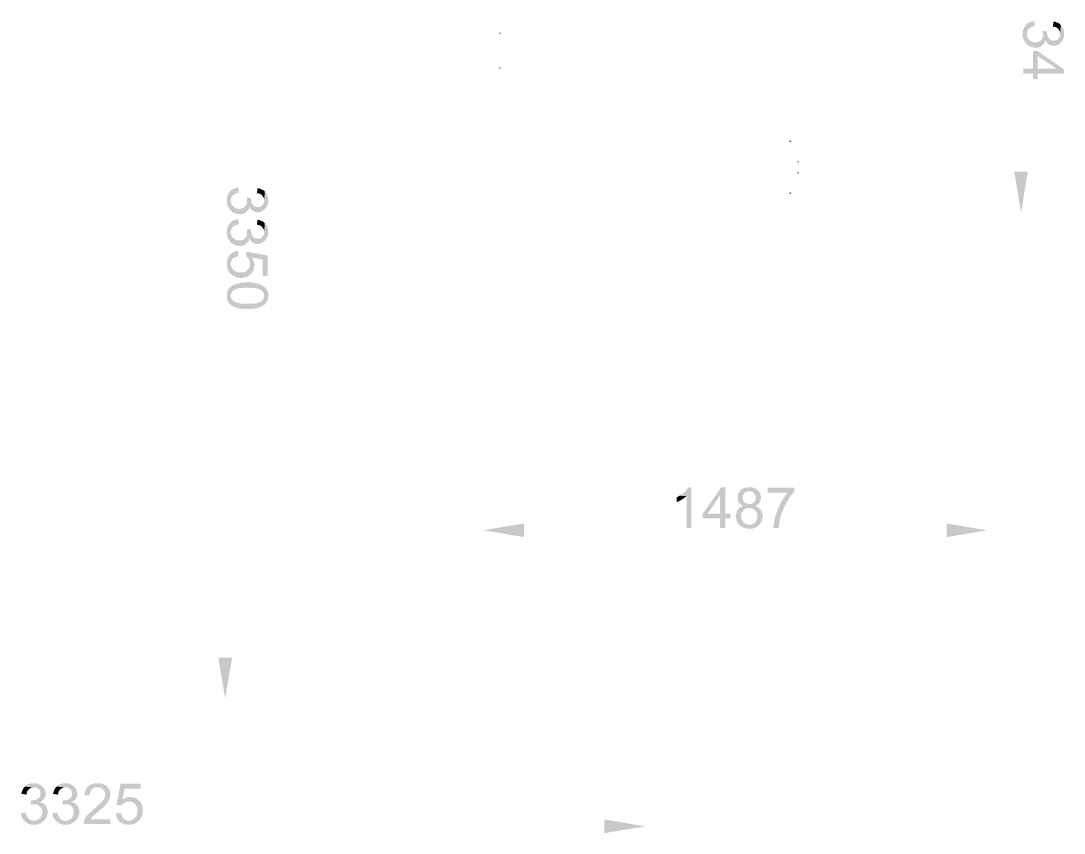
# Model space of a CAD drawing. Header units: feet. Extents: x -99009 to 3252343, y -11094690 to 9035152.
# Drawn here: x 1664763 to 1667843, y -1997611 to -1995215 of the extents above; entities that cross this region are included whole.
import ezdxf

# ---------------------------------------------------------------- set-up
doc = ezdxf.new("R2010")
doc.units = ezdxf.units.FT
doc.layers.add('H', color=7, linetype='Continuous', lineweight=0)

msp = doc.modelspace()

# ---------------------------------------------------------------- hatches: boundary and pattern name
at = {"layer": 'H', "linetype": 'Continuous'}
for points in [[(1667733.08249, -1995253.7215), (1667732.02922, -1995224.98526), (1667734.47359, -1995222.52101), (1667737.27567, -1995220.7722), (1667740.43547, -1995219.02338), (1667742.89971, -1995218.30795), (1667746.39735, -1995216.55914), (1667749.89498, -1995215.86359), (1667753.05478, -1995215.86359), (1667754.80359, -1995214.81032), (1667756.57228, -1995229.874), (1667752.35922, -1995230.92726), (1667748.84172, -1995231.64269), (1667745.70179, -1995233.3915), (1667742.89971, -1995235.14032), (1667740.43547, -1995236.88914), (1667736.22241, -1995241.1022), (1667734.47359, -1995244.26199), (1667733.77804, -1995246.70636), (1667733.08249, -1995250.22387), (1667733.08249, -1995253.7215)], [(1667831.23486, -1995252.66824), (1667831.23486, -1995249.17061), (1667830.51943, -1995246.01081), (1667828.77062, -1995243.54657), (1667827.0218, -1995240.74449), (1667825.61082, -1995238.30012), (1667823.862, -1995236.5513), (1667821.41763, -1995235.14032), (1667818.61555, -1995233.3915), (1667815.45576, -1995232.69595), (1667811.2427, -1995231.64269), (1667809.49388, -1995231.64269), (1667811.93825, -1995216.55914), (1667816.15131, -1995217.25469), (1667818.61555, -1995218.30795), (1667822.11319, -1995220.07665), (1667825.61082, -1995220.7722), (1667828.07506, -1995222.52101), (1667830.51943, -1995223.93199), (1667832.98367, -1995226.73407), (1667831.23486, -1995252.66824)], [(1666173.89264, -1995252.66824), (1666179.15897, -1995247.75963), (1666179.15897, -1995252.66824), (1666173.89264, -1995252.66824)], [(1667754.80359, -1995294.02379), (1667748.14616, -1995292.27498), (1667745.70179, -1995291.57942), (1667742.18429, -1995290.52616), (1667737.27567, -1995287.36636), (1667734.47359, -1995284.922), (1667732.02922, -1995283.17318), (1667732.02922, -1995282.11991), (1667729.56498, -1995279.65567), (1667727.81616, -1995277.2113), (1667726.06735, -1995274.74706), (1667724.65637, -1995272.30269), (1667723.6031, -1995268.78518), (1667721.85429, -1995266.34081), (1667721.15873, -1995262.84318), (1667721.15873, -1995256.16587), (1667720.46318, -1995253.7215), (1667721.15873, -1995249.50845), (1667721.15873, -1995246.01081), (1667721.85429, -1995243.54657), (1667723.6031, -1995236.88914), (1667725.37179, -1995234.08706), (1667727.12061, -1995231.64269), (1667728.86943, -1995229.17844), (1667730.28041, -1995227.42963), (1667732.02922, -1995224.98526), (1667733.08249, -1995253.7215), (1667733.08249, -1995256.8813), (1667733.77804, -1995260.37893), (1667734.47359, -1995262.84318), (1667736.22241, -1995266.34081), (1667737.9911, -1995268.78518), (1667740.43547, -1995271.24942), (1667742.18429, -1995272.99824), (1667745.70179, -1995274.74706), (1667748.14616, -1995276.15804), (1667751.30596, -1995277.2113), (1667754.80359, -1995277.90685), (1667761.46102, -1995277.90685), (1667764.97853, -1995277.2113), (1667767.4229, -1995276.15804), (1667770.94041, -1995274.74706), (1667773.38478, -1995272.99824), (1667775.13359, -1995271.24942), (1667778.29339, -1995266.34081), (1667780.04221, -1995263.53873), (1667780.75763, -1995260.37893), (1667780.75763, -1995254.41706), (1667782.50645, -1995283.17318), (1667780.04221, -1995285.61755), (1667777.59784, -1995288.08179), (1667775.13359, -1995289.83061), (1667772.33151, -1995291.57942), (1667769.19159, -1995292.27498), (1667766.72735, -1995293.32824), (1667763.22971, -1995294.02379), (1667754.80359, -1995294.02379)], [(1667782.50645, -1995283.17318), (1667780.75763, -1995254.41706), (1667780.75763, -1995248.45518), (1667780.04221, -1995245.31526), (1667780.04221, -1995244.26199), (1667792.66151, -1995246.01081), (1667792.66151, -1995248.45518), (1667790.9127, -1995277.2113), (1667789.16388, -1995274.74706), (1667787.7529, -1995271.24942), (1667786.69964, -1995274.74706), (1667786.00408, -1995277.90685), (1667782.50645, -1995283.17318)], [(1667808.79833, -1995288.08179), (1667805.28082, -1995287.36636), (1667802.83645, -1995286.3131), (1667799.31894, -1995284.922), (1667797.57012, -1995283.86873), (1667795.12576, -1995282.11991), (1667793.37694, -1995279.65567), (1667790.9127, -1995277.2113), (1667792.66151, -1995248.45518), (1667792.66151, -1995251.97269), (1667793.37694, -1995255.11261), (1667794.4302, -1995257.93456), (1667795.12576, -1995261.07449), (1667796.87457, -1995263.53873), (1667797.57012, -1995265.28755), (1667799.31894, -1995267.73192), (1667801.78318, -1995269.50061), (1667804.58527, -1995271.24942), (1667807.04951, -1995272.30269), (1667810.18943, -1995272.99824), (1667812.99151, -1995272.99824), (1667816.15131, -1995272.30269), (1667818.61555, -1995272.30269), (1667822.11319, -1995270.55387), (1667824.55756, -1995268.78518), (1667826.32625, -1995267.03636), (1667829.82388, -1995262.12775), (1667830.51943, -1995258.63012), (1667831.23486, -1995256.16587), (1667831.23486, -1995252.66824), (1667832.98367, -1995226.73407), (1667835.42804, -1995229.17844), (1667837.17686, -1995231.64269), (1667838.94555, -1995234.08706), (1667840.69437, -1995236.88914), (1667841.38992, -1995240.04893), (1667842.44319, -1995243.54657), (1667843.13874, -1995246.01081), (1667843.13874, -1995259.68338), (1667842.44319, -1995262.84318), (1667841.38992, -1995266.34081), (1667839.6411, -1995268.78518), (1667838.94555, -1995271.24942), (1667837.17686, -1995273.69379), (1667835.42804, -1995276.15804), (1667830.51943, -1995281.40449), (1667828.07506, -1995283.17318), (1667828.07506, -1995283.86873), (1667824.55756, -1995285.61755), (1667821.41763, -1995286.3131), (1667818.61555, -1995287.36636), (1667815.45576, -1995288.08179), (1667808.79833, -1995288.08179)], [(1667751.30596, -1995386.572), (1667751.30596, -1995370.45506), (1667722.90755, -1995370.45506), (1667722.90755, -1995355.37151), (1667751.30596, -1995355.37151), (1667751.30596, -1995303.84102), (1667764.97853, -1995303.84102), (1667843.13874, -1995358.5313), (1667843.13874, -1995370.45506), (1667819.66882, -1995355.37151), (1667764.97853, -1995318.20914), (1667764.97853, -1995386.572), (1667751.30596, -1995386.572)], [(1666179.15897, -1995357.83575), (1666173.89264, -1995352.92714), (1666179.15897, -1995352.92714), (1666179.15897, -1995357.83575)], [(1667764.97853, -1995370.45506), (1667764.97853, -1995355.37151), (1667819.66882, -1995355.37151), (1667843.13874, -1995370.45506), (1667764.97853, -1995370.45506)], [(1667033.05875, -1995571.64854), (1667033.05875, -1995566.40209), (1667037.96736, -1995571.64854), (1667033.05875, -1995571.64854)], [(1667056.54855, -1995632.3007), (1667056.54855, -1995627.03438), (1667060.74173, -1995632.3007), (1667056.54855, -1995632.3007)], [(1667056.54855, -1995666.66099), (1667056.54855, -1995661.75237), (1667060.74173, -1995661.75237), (1667056.54855, -1995666.66099)], [(1667716.25012, -1995780.23475), (1667695.92012, -1995659.98368), (1667735.52686, -1995659.98368), (1667716.25012, -1995780.23475)], [(1665383.08939, -1995744.8212), (1665382.37396, -1995716.42279), (1665384.83821, -1995713.62071), (1665387.28257, -1995712.2296), (1665390.80008, -1995710.46091), (1665393.24445, -1995709.76536), (1665396.76196, -1995708.01654), (1665399.90188, -1995706.96328), (1665403.41939, -1995706.96328), (1665405.16821, -1995706.26772), (1665406.91702, -1995721.3314), (1665402.70396, -1995722.02695), (1665399.20633, -1995723.08022), (1665395.70869, -1995724.84891), (1665393.24445, -1995726.24001), (1665390.80008, -1995727.98883), (1665389.03139, -1995729.75752), (1665386.58702, -1995732.20189), (1665384.83821, -1995735.69952), (1665384.14265, -1995738.16377), (1665383.08939, -1995741.6614), (1665383.08939, -1995744.8212)], [(1665481.5796, -1995744.12564), (1665481.5796, -1995740.60814), (1665480.88405, -1995737.46821), (1665479.13523, -1995734.64626), (1665477.36654, -1995732.20189), (1665475.61772, -1995729.75752), (1665474.22662, -1995727.98883), (1665471.42453, -1995726.24001), (1665468.96029, -1995724.49119), (1665465.8005, -1995723.79564), (1665461.60731, -1995723.08022), (1665459.85849, -1995723.08022), (1665462.30286, -1995708.01654), (1665466.51592, -1995708.71209), (1665468.96029, -1995709.40765), (1665472.4778, -1995711.17634), (1665475.61772, -1995712.2296), (1665478.4198, -1995713.62071), (1665480.88405, -1995715.36952), (1665483.32841, -1995717.83376), (1665481.5796, -1995744.12564)], [(1665405.16821, -1995785.12348), (1665401.6507, -1995784.42793), (1665398.51078, -1995783.73238), (1665395.70869, -1995782.67911), (1665392.5489, -1995781.98356), (1665390.08466, -1995780.23475), (1665387.28257, -1995778.46606), (1665384.83821, -1995776.02169), (1665382.37396, -1995774.27287), (1665382.37396, -1995773.55744), (1665379.92959, -1995770.75536), (1665378.18078, -1995768.31099), (1665376.41209, -1995765.84675), (1665374.66327, -1995763.40238), (1665373.96772, -1995759.88487), (1665372.2189, -1995757.4405), (1665371.52335, -1995754.28071), (1665371.52335, -1995747.26556), (1665370.47008, -1995744.8212), (1665371.52335, -1995740.60814), (1665371.52335, -1995737.1105), (1665372.2189, -1995734.64626), (1665373.96772, -1995727.98883), (1665378.87633, -1995720.27813), (1665380.62515, -1995718.88703), (1665382.37396, -1995716.08495), (1665383.08939, -1995744.8212), (1665383.08939, -1995747.98099), (1665384.14265, -1995751.47862), (1665384.83821, -1995754.28071), (1665386.58702, -1995757.4405), (1665388.33584, -1995759.88487), (1665390.80008, -1995762.34911), (1665392.5489, -1995764.09793), (1665395.70869, -1995765.84675), (1665398.51078, -1995767.61544), (1665401.6507, -1995768.31099), (1665405.16821, -1995769.36426), (1665411.82564, -1995769.36426), (1665415.32327, -1995768.31099), (1665417.78751, -1995767.61544), (1665420.94731, -1995765.84675), (1665423.74939, -1995764.09793), (1665425.14049, -1995762.34911), (1665430.40682, -1995754.99613), (1665431.10237, -1995751.47862), (1665431.10237, -1995745.51675), (1665432.85119, -1995774.27287), (1665427.94258, -1995779.18148), (1665425.14049, -1995780.9303), (1665422.69612, -1995782.67911), (1665419.53633, -1995783.73238), (1665416.73425, -1995784.42793), (1665413.57445, -1995785.12348), (1665405.16821, -1995785.12348)], [(1665432.85119, -1995774.27287), (1665431.10237, -1995745.87446), (1665431.10237, -1995739.91258), (1665430.40682, -1995736.41495), (1665430.40682, -1995735.69952), (1665443.02613, -1995737.46821), (1665443.02613, -1995739.91258), (1665441.27731, -1995768.64883), (1665439.50862, -1995765.84675), (1665437.7598, -1995762.70683), (1665437.06425, -1995765.84675), (1665436.3687, -1995769.36426), (1665434.61988, -1995771.80863), (1665432.85119, -1995774.27287)], [(1665458.80523, -1995779.51932), (1665455.64543, -1995778.46606), (1665453.18119, -1995777.7705), (1665449.68356, -1995776.02169), (1665447.93474, -1995775.32613), (1665445.4705, -1995773.55744), (1665443.72168, -1995771.11307), (1665441.27731, -1995768.31099), (1665443.02613, -1995739.91258), (1665443.02613, -1995743.07238), (1665443.72168, -1995746.57001), (1665444.77494, -1995749.03426), (1665445.4705, -1995752.53189), (1665447.23919, -1995754.99613), (1665447.93474, -1995756.74495), (1665449.68356, -1995759.18932), (1665452.12792, -1995760.93814), (1665454.59217, -1995762.70683), (1665457.39425, -1995763.40238), (1665460.55404, -1995764.09793), (1665462.99841, -1995764.09793), (1665466.51592, -1995763.40238), (1665468.96029, -1995763.40238), (1665472.4778, -1995761.65356), (1665474.92217, -1995760.24258), (1665476.67099, -1995758.49377), (1665478.4198, -1995756.02952), (1665479.83078, -1995753.22744), (1665480.88405, -1995750.08752), (1665481.5796, -1995747.62328), (1665481.5796, -1995744.12564), (1665483.32841, -1995718.1716), (1665485.09711, -1995719.58258), (1665485.79266, -1995720.63585), (1665489.29029, -1995725.54446), (1665491.03911, -1995727.98883), (1665491.75453, -1995731.50634), (1665492.45009, -1995734.64626), (1665493.50335, -1995737.46821), (1665493.50335, -1995750.78307), (1665492.45009, -1995754.28071), (1665491.75453, -1995757.4405), (1665489.98584, -1995760.24258), (1665489.29029, -1995762.70683), (1665487.54147, -1995765.1512), (1665485.79266, -1995767.61544), (1665483.32841, -1995770.05981), (1665480.88405, -1995772.50418), (1665478.4198, -1995774.27287), (1665478.4198, -1995775.32613), (1665474.92217, -1995777.07495), (1665471.42453, -1995777.7705), (1665468.96029, -1995778.46606), (1665465.8005, -1995779.51932), (1665458.80523, -1995779.51932)], [(1667033.05875, -1995726.24001), (1667033.05875, -1995722.02695), (1667037.96736, -1995722.02695), (1667033.05875, -1995726.24001)], [(1665383.08939, -1995838.42267), (1665382.37396, -1995809.66655), (1665384.83821, -1995807.22218), (1665387.28257, -1995805.47336), (1665390.80008, -1995803.70467), (1665393.24445, -1995803.00912), (1665396.76196, -1995801.2603), (1665399.90188, -1995800.56475), (1665403.41939, -1995800.56475), (1665405.16821, -1995799.51148), (1665406.91702, -1995814.93287), (1665402.70396, -1995815.62842), (1665399.20633, -1995816.32397), (1665395.70869, -1995818.09266), (1665393.24445, -1995819.84148), (1665390.80008, -1995821.5903), (1665389.03139, -1995822.9814), (1665386.58702, -1995825.80336), (1665384.83821, -1995828.94328), (1665384.14265, -1995831.40752), (1665383.08939, -1995834.90516), (1665383.08939, -1995838.42267)], [(1665481.5796, -1995837.3694), (1665481.5796, -1995833.85189), (1665480.88405, -1995830.71197), (1665479.13523, -1995828.24773), (1665477.36654, -1995825.80336), (1665475.61772, -1995823.33912), (1665474.22662, -1995821.5903), (1665471.42453, -1995819.84148), (1665468.96029, -1995818.09266), (1665465.8005, -1995817.37724), (1665461.60731, -1995816.32397), (1665459.85849, -1995816.32397), (1665462.30286, -1995801.2603), (1665466.51592, -1995801.95585), (1665468.96029, -1995803.00912), (1665472.4778, -1995804.75793), (1665475.61772, -1995805.47336), (1665478.4198, -1995807.22218), (1665480.88405, -1995808.97099), (1665483.32841, -1995811.41536), (1665481.5796, -1995837.3694)], [(1665405.16821, -1995878.72496), (1665401.6507, -1995877.67169), (1665398.51078, -1995876.97614), (1665395.70869, -1995875.92287), (1665392.5489, -1995875.22732), (1665387.28257, -1995871.70981), (1665384.83821, -1995869.26544), (1665382.37396, -1995867.51663), (1665382.37396, -1995866.8012), (1665379.92959, -1995864.35683), (1665374.66327, -1995856.64614), (1665373.96772, -1995853.48634), (1665372.2189, -1995851.04197), (1665371.52335, -1995847.52446), (1665371.52335, -1995840.86704), (1665370.47008, -1995838.06495), (1665371.52335, -1995833.85189), (1665371.52335, -1995830.71197), (1665372.2189, -1995828.24773), (1665373.27216, -1995824.75009), (1665373.96772, -1995821.23259), (1665375.71653, -1995818.78822), (1665377.46535, -1995816.32397), (1665378.87633, -1995813.87961), (1665380.62515, -1995812.13079), (1665382.37396, -1995809.66655), (1665383.08939, -1995838.06495), (1665383.08939, -1995841.56259), (1665384.14265, -1995845.0801), (1665384.83821, -1995847.52446), (1665386.58702, -1995851.04197), (1665388.33584, -1995853.48634), (1665392.5489, -1995857.6994), (1665395.70869, -1995859.09051), (1665398.51078, -1995860.83932), (1665401.6507, -1995861.89259), (1665405.16821, -1995862.60801), (1665411.82564, -1995862.60801), (1665415.32327, -1995861.89259), (1665417.78751, -1995860.83932), (1665420.94731, -1995859.09051), (1665423.74939, -1995857.6994), (1665425.14049, -1995855.95058), (1665426.88931, -1995853.48634), (1665428.658, -1995851.04197), (1665430.40682, -1995848.22002), (1665431.10237, -1995845.0801), (1665431.10237, -1995839.11822), (1665432.85119, -1995867.51663), (1665430.40682, -1995870.31871), (1665427.94258, -1995872.76308), (1665425.14049, -1995874.5119), (1665422.69612, -1995875.92287), (1665419.53633, -1995876.97614), (1665416.73425, -1995877.67169), (1665413.57445, -1995878.72496), (1665405.16821, -1995878.72496)], [(1665432.85119, -1995867.85447), (1665431.10237, -1995839.11822), (1665431.10237, -1995833.15634), (1665430.40682, -1995829.99655), (1665430.40682, -1995828.94328), (1665443.02613, -1995830.71197), (1665443.02613, -1995833.15634), (1665441.27731, -1995861.89259), (1665439.50862, -1995859.44822), (1665437.7598, -1995855.95058), (1665436.3687, -1995862.60801), (1665434.61988, -1995865.4101), (1665432.85119, -1995867.85447)], [(1665458.80523, -1995872.76308), (1665455.64543, -1995872.06753), (1665453.18119, -1995871.01426), (1665449.68356, -1995869.60328), (1665447.93474, -1995868.56989), (1665445.4705, -1995866.8012), (1665443.72168, -1995864.35683), (1665441.27731, -1995861.89259), (1665443.02613, -1995833.15634), (1665443.02613, -1995836.65398), (1665443.72168, -1995839.81377), (1665444.77494, -1995842.61585), (1665445.4705, -1995845.77565), (1665447.23919, -1995848.57773), (1665447.93474, -1995849.98871), (1665449.68356, -1995852.79079), (1665452.12792, -1995854.18189), (1665454.59217, -1995855.95058), (1665457.39425, -1995856.98398), (1665460.55404, -1995857.6994), (1665462.99841, -1995857.6994), (1665466.51592, -1995856.98398), (1665468.96029, -1995856.98398), (1665472.4778, -1995855.23516), (1665474.92217, -1995853.48634), (1665476.67099, -1995851.73752), (1665478.4198, -1995849.27328), (1665479.83078, -1995846.82891), (1665480.88405, -1995843.33128), (1665481.5796, -1995840.86704), (1665481.5796, -1995837.3694), (1665483.32841, -1995811.41536), (1665485.09711, -1995813.18405), (1665485.79266, -1995813.87961), (1665487.54147, -1995816.32397), (1665489.29029, -1995819.12606), (1665491.03911, -1995821.5903), (1665491.75453, -1995824.75009), (1665492.45009, -1995828.24773), (1665493.50335, -1995830.71197), (1665493.50335, -1995844.02683), (1665491.75453, -1995851.04197), (1665489.98584, -1995853.48634), (1665489.29029, -1995855.95058), (1665487.54147, -1995858.39495), (1665485.79266, -1995861.19704), (1665483.32841, -1995863.66128), (1665480.88405, -1995866.10565), (1665478.4198, -1995867.85447), (1665478.4198, -1995868.56989), (1665474.92217, -1995870.31871), (1665471.42453, -1995871.01426), (1665468.96029, -1995872.06753), (1665465.8005, -1995872.76308), (1665458.80523, -1995872.76308)], [(1665383.08939, -1995961.09822), (1665380.62515, -1995958.65385), (1665378.87633, -1995956.18961), (1665377.46535, -1995953.74524), (1665375.71653, -1995950.94316), (1665373.96772, -1995948.47892), (1665373.27216, -1995944.98128), (1665372.2189, -1995942.51704), (1665371.52335, -1995939.37712), (1665371.52335, -1995924.98912), (1665373.96772, -1995914.83406), (1665375.71653, -1995912.36981), (1665376.41209, -1995909.92545), (1665378.87633, -1995907.12336), (1665379.92959, -1995904.65912), (1665382.37396, -1995902.9103), (1665384.83821, -1995900.46593), (1665387.28257, -1995899.05496), (1665390.08466, -1995897.30614), (1665393.24445, -1995895.55732), (1665396.76196, -1995894.8419), (1665399.20633, -1995893.8085), (1665402.70396, -1995893.09308), (1665404.11494, -1995893.09308), (1665405.86376, -1995908.87218), (1665401.6507, -1995909.92545), (1665398.51078, -1995910.621), (1665395.70869, -1995911.67426), (1665393.24445, -1995913.08524), (1665390.80008, -1995914.83406), (1665389.03139, -1995916.58287), (1665386.58702, -1995919.04712), (1665384.83821, -1995922.54475), (1665384.14265, -1995924.98912), (1665383.08939, -1995928.50663), (1665383.08939, -1995961.09822)], [(1665477.36654, -1995967.0601), (1665477.36654, -1995919.04712), (1665445.4705, -1995913.08524), (1665443.72168, -1995959.34941), (1665441.97286, -1995961.79378), (1665439.50862, -1995931.66642), (1665439.50862, -1995928.14892), (1665438.81307, -1995924.98912), (1665437.7598, -1995921.49149), (1665436.3687, -1995919.04712), (1665434.61988, -1995915.52961), (1665432.85119, -1995913.08524), (1665430.40682, -1995910.621), (1665427.94258, -1995909.56773), (1665429.35355, -1995895.55732), (1665491.75453, -1995907.12336), (1665491.75453, -1995967.0601), (1665477.36654, -1995967.0601)], [(1665443.72168, -1995959.34941), (1665445.4705, -1995913.08524), (1665447.23919, -1995915.52961), (1665448.988, -1995919.04712), (1665449.68356, -1995921.49149), (1665451.43237, -1995924.98912), (1665452.12792, -1995928.14892), (1665452.12792, -1995930.951), (1665453.18119, -1995934.11079), (1665453.18119, -1995935.16406), (1665452.12792, -1995939.01941), (1665452.12792, -1995941.82149), (1665450.37911, -1995948.47892), (1665449.68356, -1995950.94316), (1665447.93474, -1995954.44079), (1665446.18592, -1995956.90504), (1665443.72168, -1995959.34941)], [(1665410.07682, -1995973.02198), (1665406.91702, -1995971.96871), (1665403.41939, -1995971.96871), (1665400.95515, -1995971.27316), (1665397.45751, -1995970.2199), (1665394.29772, -1995968.80892), (1665391.49563, -1995967.0601), (1665389.03139, -1995965.31128), (1665385.89147, -1995963.56247), (1665383.08939, -1995961.09822), (1665383.08939, -1995935.16406), (1665384.14265, -1995938.32385), (1665384.83821, -1995940.76822), (1665386.58702, -1995944.28573), (1665388.33584, -1995946.7301), (1665391.49563, -1995950.22773), (1665393.24445, -1995951.99642), (1665395.70869, -1995953.38753), (1665399.20633, -1995954.44079), (1665401.6507, -1995956.18961), (1665405.16821, -1995956.90504), (1665419.53633, -1995956.90504), (1665422.69612, -1995956.18961), (1665426.19376, -1995954.44079), (1665428.658, -1995952.69198), (1665431.10237, -1995950.94316), (1665432.15564, -1995950.22773), (1665434.61988, -1995947.78336), (1665436.3687, -1995944.98128), (1665437.7598, -1995942.51704), (1665438.81307, -1995939.01941), (1665439.50862, -1995935.85961), (1665439.50862, -1995931.66642), (1665441.97286, -1995961.79378), (1665439.50862, -1995964.61573), (1665437.06425, -1995966.00684), (1665434.61988, -1995967.75565), (1665431.10237, -1995969.52434), (1665428.658, -1995970.2199), (1665422.00057, -1995971.96871), (1665418.48306, -1995973.02198), (1665410.07682, -1995973.02198)], [(1665383.08939, -1996025.94357), (1665382.37396, -1996000.00941), (1665383.08939, -1995998.26059), (1665385.89147, -1995997.20733), (1665387.28257, -1995995.45851), (1665390.08466, -1995994.04753), (1665392.5489, -1995992.99427), (1665394.99327, -1995992.29871), (1665398.51078, -1995991.60316), (1665400.95515, -1995989.85434), (1665404.11494, -1995989.85434), (1665407.61258, -1995988.80108), (1665411.13008, -1995988.08565), (1665414.27001, -1995987.03239), (1665422.00057, -1995987.03239), (1665426.19376, -1995986.33684), (1665440.56188, -1995986.33684), (1665443.72168, -1995987.03239), (1665450.37911, -1995987.03239), (1665453.89661, -1995988.08565), (1665457.39425, -1995988.80108), (1665460.55404, -1995988.80108), (1665462.99841, -1995989.85434), (1665465.8005, -1995990.5499), (1665466.51592, -1995991.60316), (1665470.01356, -1995992.29871), (1665473.17335, -1995994.04753), (1665476.67099, -1995995.45851), (1665479.13523, -1995997.20733), (1665481.5796, -1995998.95614), (1665481.5796, -1996025.94357), (1665480.88405, -1996022.44594), (1665480.88405, -1996019.28614), (1665479.13523, -1996016.48406), (1665477.36654, -1996013.32427), (1665474.92217, -1996011.57545), (1665473.17335, -1996009.13108), (1665470.70911, -1996008.41566), (1665468.96029, -1996007.38226), (1665466.51592, -1996006.66684), (1665464.05168, -1996004.91802), (1665461.60731, -1996004.91802), (1665458.0898, -1996003.86476), (1665454.59217, -1996003.1692), (1665451.43237, -1996002.47365), (1665443.72168, -1996002.47365), (1665439.50862, -1996001.42039), (1665422.69612, -1996001.42039), (1665418.48306, -1996002.47365), (1665415.32327, -1996002.47365), (1665411.13008, -1996003.1692), (1665407.61258, -1996003.1692), (1665405.16821, -1996003.86476), (1665401.6507, -1996004.91802), (1665399.20633, -1996005.61357), (1665397.45751, -1996006.66684), (1665394.99327, -1996007.38226), (1665393.24445, -1996008.41566), (1665393.24445, -1996009.13108), (1665390.08466, -1996010.8799), (1665387.28257, -1996013.32427), (1665385.89147, -1996015.78851), (1665384.83821, -1996018.23288), (1665383.08939, -1996021.75039), (1665383.08939, -1996025.94357)], [(1665416.73425, -1996064.51692), (1665413.57445, -1996063.80149), (1665410.07682, -1996063.80149), (1665407.61258, -1996063.10594), (1665404.11494, -1996062.05268), (1665401.6507, -1996061.35712), (1665399.20633, -1996060.30386), (1665398.51078, -1996060.30386), (1665394.99327, -1996059.60831), (1665391.49563, -1996057.85949), (1665388.33584, -1996056.0908), (1665385.89147, -1996054.34198), (1665383.08939, -1996052.95088), (1665380.62515, -1996050.12892), (1665378.18078, -1996047.68455), (1665374.66327, -1996042.77594), (1665373.27216, -1996039.27831), (1665372.2189, -1996036.11851), (1665371.52335, -1996033.65427), (1665371.52335, -1996019.28614), (1665373.27216, -1996012.271), (1665374.66327, -1996009.82663), (1665375.71653, -1996006.66684), (1665377.46535, -1996004.22247), (1665379.92959, -1996001.42039), (1665382.37396, -1995999.6517), (1665383.08939, -1996025.94357), (1665383.08939, -1996028.40782), (1665384.14265, -1996031.90545), (1665387.28257, -1996036.81406), (1665389.03139, -1996039.27831), (1665391.49563, -1996042.08039), (1665393.24445, -1996042.77594), (1665394.99327, -1996043.47149), (1665396.76196, -1996045.24018), (1665399.20633, -1996045.93574), (1665401.6507, -1996046.989), (1665404.11494, -1996046.989), (1665407.61258, -1996047.68455), (1665411.13008, -1996048.73782), (1665414.27001, -1996048.73782), (1665418.48306, -1996049.43337), (1665445.4705, -1996049.43337), (1665449.68356, -1996048.73782), (1665453.18119, -1996048.73782), (1665456.34098, -1996047.68455), (1665459.85849, -1996047.68455), (1665462.30286, -1996046.989), (1665464.74723, -1996045.93574), (1665467.21147, -1996045.24018), (1665470.01356, -1996044.52476), (1665471.42453, -1996042.77594), (1665474.92217, -1996040.33157), (1665476.67099, -1996038.56288), (1665478.4198, -1996035.06525), (1665479.83078, -1996032.62088), (1665480.88405, -1996030.15663), (1665481.5796, -1996026.659), (1665481.5796, -1995998.95614), (1665484.04384, -1996001.42039), (1665485.79266, -1996003.1692), (1665486.84592, -1996004.22247), (1665489.98584, -1996009.13108), (1665491.03911, -1996012.271), (1665492.45009, -1996015.09296), (1665493.50335, -1996018.23288), (1665493.50335, -1996032.62088), (1665492.45009, -1996036.11851), (1665491.75453, -1996039.27831), (1665489.98584, -1996042.08039), (1665489.98584, -1996042.77594), (1665488.23703, -1996045.24018), (1665485.79266, -1996047.68455), (1665484.04384, -1996050.12892), (1665481.5796, -1996052.95088), (1665478.4198, -1996054.34198), (1665475.61772, -1996056.0908), (1665473.17335, -1996057.85949), (1665470.01356, -1996058.55504), (1665466.51592, -1996060.30386), (1665462.99841, -1996061.35712), (1665460.55404, -1996062.05268), (1665458.0898, -1996063.10594), (1665455.64543, -1996063.10594), (1665452.12792, -1996063.80149), (1665448.988, -1996063.80149), (1665445.4705, -1996064.51692), (1665416.73425, -1996064.51692)], [(1666728.44658, -1996710.90363), (1666728.44658, -1996616.60661), (1666707.40115, -1996615.55335), (1666710.91866, -1996613.80453), (1666713.36303, -1996612.39355), (1666715.82727, -1996609.59147), (1666718.27164, -1996608.20037), (1666720.02046, -1996606.43167), (1666723.53796, -1996603.98731), (1666725.98233, -1996601.52306), (1666727.73115, -1996598.72098), (1666730.19539, -1996596.27661), (1666731.94421, -1996593.81237), (1666733.35519, -1996591.368), (1666733.35519, -1996590.31473), (1666742.8147, -1996590.31473), (1666742.8147, -1996710.90363), (1666728.44658, -1996710.90363)], [(1666827.63234, -1996710.90363), (1666827.63234, -1996682.14751), (1666776.45956, -1996682.14751), (1666776.45956, -1996668.83266), (1666831.14985, -1996590.31473), (1666842.71589, -1996590.31473), (1666827.63234, -1996613.80453), (1666790.82768, -1996668.83266), (1666858.83283, -1996668.83266), (1666858.83283, -1996682.14751), (1666842.71589, -1996682.14751), (1666842.71589, -1996710.90363), (1666827.63234, -1996710.90363)], [(1666827.63234, -1996668.83266), (1666827.63234, -1996613.80453), (1666842.71589, -1996590.31473), (1666842.71589, -1996668.83266), (1666827.63234, -1996668.83266)], [(1666884.78687, -1996702.13968), (1666882.32262, -1996699.67543), (1666879.16283, -1996694.76682), (1666877.41401, -1996691.26919), (1666876.36075, -1996688.82482), (1666874.96964, -1996685.66502), (1666874.96964, -1996682.86294), (1666873.91638, -1996679.70314), (1666873.91638, -1996671.99245), (1666874.96964, -1996668.83266), (1666875.66519, -1996666.03057), (1666876.36075, -1996662.87078), (1666878.10956, -1996660.0687), (1666879.16283, -1996656.9089), (1666879.87825, -1996655.85564), (1666882.32262, -1996654.46453), (1666884.07144, -1996651.66245), (1666886.53568, -1996650.25147), (1666890.03332, -1996648.50265), (1666892.49756, -1996646.75384), (1666895.9952, -1996646.05828), (1666896.69075, -1996646.05828), (1666893.19311, -1996644.28959), (1666890.72887, -1996642.54078), (1666887.58895, -1996640.79196), (1666885.84013, -1996638.34759), (1666883.37589, -1996636.5789), (1666883.37589, -1996635.88335), (1666881.62707, -1996633.43898), (1666880.57381, -1996630.97474), (1666879.87825, -1996627.4771), (1666879.16283, -1996623.95959), (1666879.16283, -1996617.30216), (1666879.87825, -1996614.85779), (1666880.57381, -1996611.34029), (1666881.62707, -1996608.20037), (1666883.37589, -1996605.37841), (1666886.53568, -1996600.48967), (1666888.2845, -1996598.72098), (1666890.72887, -1996597.32988), (1666893.19311, -1996595.58106), (1666895.9952, -1996593.81237), (1666899.15499, -1996593.11682), (1666901.59936, -1996591.368), (1666905.11687, -1996591.368), (1666908.6145, -1996590.31473), (1666920.18054, -1996590.31473), (1666923.69805, -1996591.368), (1666926.83797, -1996592.06355), (1666929.64006, -1996593.81237), (1666932.79985, -1996594.52779), (1666935.26409, -1996596.27661), (1666938.06618, -1996598.72098), (1666938.76173, -1996599.77425), (1666941.2061, -1996601.52306), (1666913.52311, -1996602.23849), (1666910.02548, -1996602.23849), (1666906.86568, -1996602.93404), (1666904.40144, -1996604.68286), (1666900.90381, -1996606.43167), (1666899.15499, -1996608.20037), (1666894.24638, -1996615.55335), (1666894.24638, -1996623.95959), (1666894.94193, -1996627.4771), (1666895.9952, -1996629.92147), (1666897.40617, -1996633.43898), (1666899.15499, -1996635.1878), (1666901.59936, -1996636.5789), (1666904.40144, -1996638.34759), (1666907.56124, -1996639.38098), (1666911.07874, -1996640.09641), (1666913.52311, -1996640.09641), (1666939.45728, -1996640.79196), (1666937.01291, -1996642.54078), (1666933.85312, -1996644.28959), (1666930.35548, -1996646.05828), (1666933.85312, -1996646.75384), (1666937.01291, -1996648.50265), (1666939.45728, -1996650.25147), (1666942.25936, -1996651.66245), (1666910.02548, -1996651.66245), (1666906.86568, -1996652.71571), (1666903.34818, -1996653.41127), (1666900.90381, -1996655.16008), (1666898.45944, -1996656.9089), (1666895.9952, -1996658.67759), (1666894.24638, -1996661.12196), (1666892.49756, -1996664.6196), (1666890.72887, -1996667.08384), (1666890.03332, -1996670.24363), (1666888.98005, -1996673.74127), (1666888.98005, -1996679.70314), (1666890.03332, -1996682.86294), (1666890.72887, -1996685.66502), (1666892.49756, -1996688.10939), (1666894.24638, -1996691.26919), (1666895.9952, -1996693.71356), (1666898.45944, -1996695.48225), (1666900.90381, -1996697.23106), (1666904.40144, -1996698.97988), (1666906.86568, -1996699.67543), (1666910.02548, -1996700.7287), (1666913.52311, -1996700.7287), (1666884.78687, -1996702.13968)], [(1666939.45728, -1996640.79196), (1666913.52311, -1996640.09641), (1666917.02075, -1996640.09641), (1666920.18054, -1996639.04314), (1666923.69805, -1996637.29433), (1666926.14242, -1996635.88335), (1666927.89124, -1996634.83008), (1666929.64006, -1996632.38571), (1666931.40875, -1996629.22592), (1666932.79985, -1996626.42384), (1666932.79985, -1996617.99772), (1666932.1043, -1996614.85779), (1666928.58679, -1996609.59147), (1666927.89124, -1996607.84265), (1666925.44687, -1996605.37841), (1666921.92936, -1996603.62959), (1666919.48499, -1996602.93404), (1666915.96748, -1996602.23849), (1666913.52311, -1996602.23849), (1666941.2061, -1996601.18522), (1666942.97479, -1996604.68286), (1666944.7236, -1996607.1471), (1666946.47242, -1996609.59147), (1666947.16797, -1996613.10898), (1666948.22124, -1996616.2489), (1666948.22124, -1996625.01286), (1666947.16797, -1996628.17265), (1666946.47242, -1996631.67029), (1666944.7236, -1996634.13453), (1666943.67034, -1996635.88335), (1666942.25936, -1996638.34759), (1666939.45728, -1996640.79196)], [(1666985.02589, -1996710.54592), (1666985.02589, -1996708.10155), (1666985.74132, -1996704.94176), (1666985.74132, -1996698.97988), (1666987.49014, -1996692.32245), (1666987.49014, -1996688.82482), (1666989.23895, -1996682.14751), (1666989.93451, -1996677.95433), (1666990.98777, -1996676.20551), (1666991.68332, -1996673.74127), (1666993.45201, -1996667.08384), (1666995.20083, -1996663.5862), (1666995.89638, -1996661.12196), (1666996.94965, -1996657.62433), (1666998.36063, -1996654.46453), (1666999.41389, -1996651.66245), (1667001.16271, -1996648.50265), (1667002.55381, -1996645.00502), (1667003.60708, -1996642.54078), (1667005.35589, -1996639.04314), (1667006.07132, -1996637.63217), (1667007.82014, -1996634.13453), (1667009.56895, -1996631.67029), (1667010.97993, -1996628.17265), (1667013.78201, -1996625.72828), (1667015.17312, -1996622.21078), (1667016.92194, -1996619.76641), (1667018.69063, -1996617.30216), (1667020.43944, -1996614.85779), (1667022.88381, -1996612.39355), (1667026.40132, -1996607.1471), (1667027.09687, -1996606.43167), (1666968.2134, -1996606.43167), (1666968.2134, -1996592.06355), (1667046.37361, -1996592.06355), (1667046.37361, -1996603.98731), (1667044.62479, -1996605.37841), (1667042.16055, -1996608.20037), (1667040.41173, -1996610.64473), (1667039.02063, -1996613.10898), (1667036.21855, -1996615.55335), (1667031.30993, -1996623.26404), (1667028.84569, -1996626.42384), (1667027.09687, -1996629.92147), (1667025.34806, -1996633.43898), (1667023.59924, -1996635.88335), (1667022.18826, -1996639.04314), (1667020.43944, -1996641.84522), (1667018.69063, -1996645.00502), (1667016.92194, -1996648.50265), (1667016.22638, -1996650.9669), (1667014.47757, -1996654.46453), (1667013.78201, -1996656.9089), (1667012.0332, -1996660.0687), (1667010.97993, -1996663.5862), (1667009.56895, -1996666.03057), (1667008.51569, -1996669.52821), (1667007.82014, -1996673.04572), (1667006.76687, -1996675.15225), (1667006.07132, -1996677.95433), (1667005.35589, -1996680.3987), (1667004.30263, -1996683.9162), (1667003.60708, -1996687.05613), (1667003.60708, -1996689.52037), (1667002.55381, -1996693.018), (1667001.85826, -1996696.53551), (1667001.85826, -1996699.67543), (1667001.16271, -1996703.19294), (1667001.16271, -1996706.33286), (1667000.10944, -1996710.54592), (1666985.02589, -1996710.54592)], [(1666698.9949, -1996634.13453), (1666698.9949, -1996620.81967), (1666701.43927, -1996619.05098), (1666704.95678, -1996617.30216), (1666707.40115, -1996615.55335), (1666728.44658, -1996616.60661), (1666725.98233, -1996619.05098), (1666723.53796, -1996620.81967), (1666720.73588, -1996622.21078), (1666718.27164, -1996625.01286), (1666715.11184, -1996626.42384), (1666714.05858, -1996626.42384), (1666710.91866, -1996629.22592), (1666708.11658, -1996630.61702), (1666704.95678, -1996631.67029), (1666702.49254, -1996633.43898), (1666698.9949, -1996634.13453)], [(1666906.86568, -1996712.29474), (1666903.34818, -1996711.59919), (1666899.85054, -1996710.90363), (1666896.69075, -1996709.85037), (1666894.24638, -1996708.10155), (1666891.4443, -1996707.38613), (1666888.2845, -1996705.63731), (1666886.53568, -1996703.19294), (1666884.78687, -1996702.47752), (1666913.52311, -1996700.7287), (1666917.02075, -1996700.7287), (1666920.18054, -1996699.67543), (1666923.69805, -1996698.97988), (1666926.14242, -1996697.23106), (1666928.58679, -1996695.48225), (1666931.05103, -1996694.07127), (1666933.85312, -1996691.26919), (1666935.26409, -1996688.82482), (1666936.31736, -1996685.66502), (1666937.01291, -1996682.86294), (1666937.70846, -1996679.70314), (1666937.70846, -1996672.688), (1666937.01291, -1996669.52821), (1666936.31736, -1996667.08384), (1666934.54867, -1996663.5862), (1666932.79985, -1996661.12196), (1666931.05103, -1996658.67759), (1666928.58679, -1996656.9089), (1666926.14242, -1996655.16008), (1666922.64479, -1996653.41127), (1666920.18054, -1996652.71571), (1666917.02075, -1996652.00029), (1666942.25936, -1996652.00029), (1666944.7236, -1996654.46453), (1666947.16797, -1996656.9089), (1666948.93666, -1996660.42641), (1666950.32777, -1996662.87078), (1666951.38103, -1996666.03057), (1666952.07659, -1996668.83266), (1666953.12985, -1996671.99245), (1666953.12985, -1996679.70314), (1666952.07659, -1996682.86294), (1666952.07659, -1996686.36057), (1666950.32777, -1996689.52037), (1666949.63222, -1996692.32245), (1666947.8834, -1996694.76682), (1666946.47242, -1996698.28433), (1666942.25936, -1996702.47752), (1666939.45728, -1996703.88849), (1666937.01291, -1996706.33286), (1666934.54867, -1996708.10155), (1666932.1043, -1996709.15482), (1666928.58679, -1996710.90363), (1666926.14242, -1996711.59919), (1666922.64479, -1996712.29474), (1666906.86568, -1996712.29474)], [(1666248.91293, -1996737.53335), (1666128.68174, -1996717.56106), (1666248.91293, -1996697.23106), (1666248.91293, -1996737.53335)], [(1667496.45559, -1996737.53335), (1667496.45559, -1996697.23106), (1667615.99122, -1996717.56106), (1667496.45559, -1996737.53335)], [(1665366.25702, -1997213.56937), (1665346.28473, -1997093.33818), (1665386.58702, -1997093.33818), (1665366.25702, -1997213.56937)], [(1664825.37566, -1997515.73717), (1664796.97725, -1997513.96848), (1664800.13704, -1997513.96848), (1664803.65455, -1997513.27293), (1664806.09892, -1997512.57738), (1664809.59656, -1997511.52411), (1664812.0608, -1997510.11313), (1664813.80962, -1997509.07974), (1664816.27386, -1997507.31105), (1664818.02268, -1997504.86668), (1664819.41378, -1997502.40244), (1664820.46705, -1997499.95807), (1664821.1626, -1997496.46044), (1664821.1626, -1997493.99619), (1664820.46705, -1997490.49856), (1664820.46705, -1997488.03432), (1664818.71823, -1997484.53668), (1664816.96941, -1997482.07244), (1664815.22059, -1997480.32362), (1664812.75635, -1997478.93252), (1664810.31198, -1997477.16383), (1664806.79447, -1997476.46827), (1664804.3501, -1997475.41501), (1664801.19031, -1997475.41501), (1664774.89843, -1997473.66619), (1664777.36267, -1997471.22182), (1664780.16476, -1997469.45313), (1664782.60913, -1997468.06203), (1664785.07337, -1997466.31321), (1664791.7308, -1997464.54452), (1664794.17517, -1997463.49126), (1664807.84774, -1997463.49126), (1664814.50517, -1997465.25995), (1664816.96941, -1997467.00876), (1664819.41378, -1997468.06203), (1664822.21586, -1997469.45313), (1664824.6801, -1997471.22182), (1664827.12447, -1997473.66619), (1664829.58872, -1997476.46827), (1664831.33753, -1997478.93252), (1664832.03309, -1997478.93252), (1664833.7819, -1997482.07244), (1664834.83517, -1997485.58995), (1664835.55059, -1997488.03432), (1664836.24615, -1997491.55182), (1664836.24615, -1997498.20925), (1664835.55059, -1997501.34917), (1664834.83517, -1997504.17113), (1664833.08635, -1997507.31105), (1664832.03309, -1997509.07974), (1664830.64198, -1997511.52411), (1664827.8399, -1997513.27293), (1664825.37566, -1997515.73717)], [(1664918.97713, -1997515.73717), (1664890.22101, -1997513.96848), (1664893.73851, -1997513.96848), (1664896.87844, -1997513.27293), (1664899.34268, -1997512.57738), (1664902.84031, -1997511.52411), (1664905.30456, -1997510.11313), (1664907.05337, -1997509.07974), (1664909.49774, -1997507.31105), (1664911.26643, -1997504.86668), (1664913.01525, -1997502.40244), (1664913.7108, -1997499.95807), (1664914.76407, -1997496.46044), (1664914.76407, -1997493.99619), (1664913.7108, -1997490.49856), (1664913.7108, -1997488.03432), (1664911.96199, -1997484.53668), (1664910.55101, -1997482.07244), (1664908.80219, -1997480.32362), (1664906.35782, -1997478.93252), (1664903.55574, -1997477.16383), (1664900.39594, -1997476.46827), (1664897.9317, -1997475.41501), (1664894.43407, -1997475.41501), (1664868.4999, -1997473.66619), (1664870.94427, -1997471.22182), (1664873.40851, -1997469.45313), (1664875.85288, -1997468.06203), (1664878.31713, -1997466.31321), (1664885.3124, -1997464.54452), (1664887.77664, -1997463.49126), (1664901.0915, -1997463.49126), (1664907.74893, -1997465.25995), (1664910.55101, -1997467.00876), (1664913.01525, -1997468.06203), (1664915.45962, -1997469.45313), (1664917.92386, -1997471.22182), (1664920.36823, -1997473.66619), (1664923.17031, -1997476.46827), (1664924.58129, -1997478.93252), (1664925.63456, -1997478.93252), (1664927.38337, -1997482.07244), (1664928.07893, -1997485.58995), (1664928.79435, -1997488.03432), (1664929.84762, -1997491.55182), (1664929.84762, -1997498.20925), (1664928.79435, -1997501.34917), (1664928.07893, -1997504.17113), (1664926.33011, -1997507.31105), (1664925.63456, -1997509.07974), (1664923.88574, -1997511.52411), (1664921.4215, -1997513.27293), (1664918.97713, -1997515.73717)], [(1664965.93685, -1997499.95807), (1664950.87317, -1997498.20925), (1664951.56872, -1997494.69175), (1664952.62199, -1997490.49856), (1664953.31754, -1997487.33876), (1664954.03297, -1997484.53668), (1664955.78178, -1997481.37689), (1664957.5306, -1997478.93252), (1664959.27942, -1997476.46827), (1664961.02823, -1997473.66619), (1664962.43921, -1997471.91737), (1664965.24129, -1997470.5064), (1664967.70554, -1997468.75758), (1664970.14991, -1997467.00876), (1664973.64754, -1997466.31321), (1664976.11178, -1997465.25995), (1664982.76921, -1997463.49126), (1664997.13734, -1997463.49126), (1665007.31227, -1997466.31321), (1665009.75664, -1997468.06203), (1665012.22089, -1997469.45313), (1665014.66526, -1997471.22182), (1665017.1295, -1997472.97064), (1665019.93158, -1997475.41501), (1664986.26685, -1997475.41501), (1664979.27158, -1997477.16383), (1664976.80734, -1997478.93252), (1664974.36297, -1997480.32362), (1664972.59428, -1997482.07244), (1664970.84546, -1997484.53668), (1664969.45435, -1997487.33876), (1664967.70554, -1997489.78313), (1664966.65227, -1997492.94293), (1664966.65227, -1997496.46044), (1664965.93685, -1997499.95807)], [(1665060.23387, -1997529.40974), (1665045.86575, -1997527.64105), (1665057.7895, -1997465.25995), (1665117.36853, -1997465.25995), (1665117.36853, -1997479.62807), (1665069.35554, -1997479.62807), (1665063.39366, -1997511.52411), (1665109.65783, -1997513.27293), (1665112.45991, -1997515.02175), (1665081.97485, -1997517.48599), (1665078.81505, -1997517.48599), (1665075.31742, -1997518.18154), (1665071.79991, -1997519.23481), (1665069.35554, -1997520.98362), (1665066.19575, -1997522.3946), (1665063.39366, -1997524.14342), (1665060.92942, -1997526.58779), (1665060.23387, -1997529.40974)], [(1664780.16476, -1997497.15599), (1664764.74337, -1997494.69175), (1664765.79663, -1997490.49856), (1664766.49218, -1997488.03432), (1664768.241, -1997484.53668), (1664768.93655, -1997481.37689), (1664770.68537, -1997478.93252), (1664772.45406, -1997476.11056), (1664774.89843, -1997473.66619), (1664801.19031, -1997475.41501), (1664797.69267, -1997475.41501), (1664794.17517, -1997476.11056), (1664791.7308, -1997477.87925), (1664789.26655, -1997479.62807), (1664786.82219, -1997481.37689), (1664785.07337, -1997482.78786), (1664783.30468, -1997485.58995), (1664781.55586, -1997488.03432), (1664780.86031, -1997491.55182), (1664780.16476, -1997495.40717), (1664780.16476, -1997497.15599)], [(1664873.40851, -1997497.15599), (1664858.32496, -1997494.69175), (1664859.02052, -1997490.49856), (1664860.07378, -1997488.03432), (1664861.48476, -1997484.53668), (1664862.53802, -1997481.37689), (1664864.28684, -1997478.93252), (1664865.69782, -1997476.11056), (1664868.4999, -1997473.66619), (1664894.43407, -1997475.41501), (1664890.93643, -1997475.41501), (1664887.77664, -1997476.11056), (1664885.3124, -1997477.87925), (1664882.51031, -1997479.62807), (1664880.06594, -1997481.37689), (1664878.31713, -1997482.78786), (1664876.90615, -1997485.58995), (1664875.15733, -1997488.03432), (1664874.10407, -1997491.55182), (1664873.40851, -1997495.40717), (1664873.40851, -1997497.15599)], [(1664948.40893, -1997584.08016), (1664948.40893, -1997580.58252), (1664949.12435, -1997577.06501), (1664949.81991, -1997573.92509), (1664950.87317, -1997570.40758), (1664952.62199, -1997567.96321), (1664954.03297, -1997565.49897), (1664955.78178, -1997562.00134), (1664958.22615, -1997559.55697), (1664959.97497, -1997557.78828), (1664961.74366, -1997555.34391), (1664963.49248, -1997553.59509), (1664965.93685, -1997551.13085), (1664967.70554, -1997549.38203), (1664970.14991, -1997546.93766), (1664973.64754, -1997544.47342), (1664976.11178, -1997542.02905), (1664979.27158, -1997539.56481), (1664982.76921, -1997536.76272), (1664986.26685, -1997534.31836), (1664988.73109, -1997530.80085), (1664991.17546, -1997528.35648), (1664994.69297, -1997526.9455), (1664996.08407, -1997524.14342), (1664998.88615, -1997521.69905), (1665000.29713, -1997519.93036), (1665003.09921, -1997517.48599), (1665003.79477, -1997515.73717), (1665005.56346, -1997514.32619), (1665008.00783, -1997510.82856), (1665009.75664, -1997508.36432), (1665010.4522, -1997504.86668), (1665011.50546, -1997501.70689), (1665012.22089, -1997498.90481), (1665012.22089, -1997493.30064), (1665011.50546, -1997489.78313), (1665010.4522, -1997487.33876), (1665008.00783, -1997483.84113), (1665006.25901, -1997482.07244), (1665006.25901, -1997481.37689), (1665003.79477, -1997479.62807), (1665001.3504, -1997477.87925), (1664994.69297, -1997476.11056), (1664991.17546, -1997475.41501), (1665019.93158, -1997475.41501), (1665021.32268, -1997477.87925), (1665023.0715, -1997480.68133), (1665024.84019, -1997483.84113), (1665025.53574, -1997486.2855), (1665026.58901, -1997489.78313), (1665027.28456, -1997493.30064), (1665027.28456, -1997499.95807), (1665026.58901, -1997503.11786), (1665025.53574, -1997506.6155), (1665024.84019, -1997509.77529), (1665024.84019, -1997510.82856), (1665023.0715, -1997513.27293), (1665021.32268, -1997516.79044), (1665019.93158, -1997519.23481), (1665018.18276, -1997521.69905), (1665015.71852, -1997525.19668), (1665012.91644, -1997527.64105), (1665011.50546, -1997529.40974), (1665009.75664, -1997530.80085), (1665007.31227, -1997533.60293), (1665004.51019, -1997536.06717), (1665002.04595, -1997537.81599), (1664999.60158, -1997540.26036), (1664996.08407, -1997543.42015), (1664992.94415, -1997546.22224), (1664991.89088, -1997546.93766), (1664988.73109, -1997549.38203), (1664985.21358, -1997552.87967), (1664982.07366, -1997555.34391), (1664979.27158, -1997557.09273), (1664977.8606, -1997559.55697), (1664976.11178, -1997560.59036), (1664975.05852, -1997562.00134), (1664972.59428, -1997564.80342), (1664970.84546, -1997567.26766), (1664968.40109, -1997569.71203), (1665027.28456, -1997569.71203), (1665027.28456, -1997584.08016), (1664948.40893, -1997584.08016)], [(1664801.88586, -1997586.5444), (1664797.69267, -1997585.49113), (1664794.17517, -1997585.49113), (1664791.7308, -1997584.79558), (1664785.07337, -1997583.02689), (1664782.60913, -1997581.63579), (1664780.16476, -1997579.88697), (1664777.36267, -1997578.11828), (1664775.9517, -1997576.36946), (1664773.14961, -1997574.62064), (1664801.88586, -1997573.92509), (1664805.40337, -1997573.92509), (1664808.54329, -1997573.20967), (1664811.00753, -1997572.17627), (1664814.50517, -1997570.40758), (1664816.96941, -1997569.01648), (1664819.41378, -1997566.2144), (1664821.1626, -1997564.80342), (1664822.93129, -1997561.30579), (1664824.6801, -1997558.84154), (1664825.37566, -1997555.34391), (1664826.42892, -1997552.18411), (1664826.42892, -1997545.16897), (1664825.37566, -1997542.02905), (1664824.6801, -1997539.56481), (1664822.93129, -1997536.06717), (1664821.1626, -1997533.60293), (1664819.41378, -1997531.85411), (1664816.96941, -1997530.1053), (1664814.50517, -1997528.35648), (1664812.0608, -1997526.58779), (1664808.54329, -1997525.89224), (1664802.60129, -1997525.89224), (1664831.33753, -1997524.14342), (1664833.7819, -1997526.58779), (1664836.24615, -1997529.40974), (1664837.99496, -1997531.85411), (1664839.74378, -1997534.31836), (1664840.45921, -1997537.81599), (1664841.51247, -1997540.26036), (1664842.20802, -1997543.77787), (1664842.20802, -1997552.18411), (1664841.51247, -1997555.34391), (1664840.45921, -1997558.84154), (1664839.74378, -1997561.30579), (1664839.04823, -1997564.80342), (1664835.55059, -1997569.71203), (1664833.08635, -1997572.17627), (1664831.33753, -1997574.62064), (1664830.64198, -1997574.62064), (1664827.8399, -1997577.42273), (1664825.37566, -1997578.8337), (1664822.93129, -1997580.58252), (1664820.46705, -1997582.33134), (1664816.96941, -1997583.02689), (1664814.50517, -1997584.79558), (1664811.00753, -1997585.49113), (1664804.3501, -1997585.49113), (1664801.88586, -1997586.5444)], [(1664792.78406, -1997526.58779), (1664794.17517, -1997513.96848), (1664796.97725, -1997513.96848), (1664825.37566, -1997515.73717), (1664822.93129, -1997517.48599), (1664819.41378, -1997519.23481), (1664826.42892, -1997520.98362), (1664828.89316, -1997522.73244), (1664831.33753, -1997524.14342), (1664802.60129, -1997525.89224), (1664796.97725, -1997525.89224), (1664793.47961, -1997526.58779), (1664792.78406, -1997526.58779)], [(1664895.12962, -1997586.5444), (1664890.93643, -1997585.49113), (1664887.77664, -1997585.49113), (1664885.3124, -1997584.79558), (1664878.31713, -1997583.02689), (1664875.85288, -1997581.63579), (1664873.40851, -1997579.88697), (1664870.94427, -1997578.11828), (1664869.19545, -1997576.36946), (1664866.75108, -1997574.62064), (1664895.12962, -1997573.92509), (1664898.64713, -1997573.92509), (1664902.14476, -1997573.20967), (1664904.609, -1997572.17627), (1664907.74893, -1997570.40758), (1664910.55101, -1997569.01648), (1664913.01525, -1997566.2144), (1664914.76407, -1997564.80342), (1664916.17505, -1997561.30579), (1664917.92386, -1997558.84154), (1664918.97713, -1997555.34391), (1664919.67268, -1997552.18411), (1664919.67268, -1997545.16897), (1664918.97713, -1997542.02905), (1664917.92386, -1997539.56481), (1664916.17505, -1997536.06717), (1664914.76407, -1997533.60293), (1664913.01525, -1997531.85411), (1664910.55101, -1997530.1053), (1664907.74893, -1997528.35648), (1664905.30456, -1997526.58779), (1664902.14476, -1997525.89224), (1664896.18288, -1997525.89224), (1664924.58129, -1997524.14342), (1664927.38337, -1997526.58779), (1664929.84762, -1997529.40974), (1664931.59643, -1997531.85411), (1664932.98754, -1997534.31836), (1664934.0408, -1997537.81599), (1664934.73636, -1997540.26036), (1664935.78962, -1997543.77787), (1664935.78962, -1997552.18411), (1664934.73636, -1997555.34391), (1664934.0408, -1997558.84154), (1664932.98754, -1997561.30579), (1664932.29199, -1997564.80342), (1664928.79435, -1997569.71203), (1664926.33011, -1997572.17627), (1664924.58129, -1997574.62064), (1664923.88574, -1997574.62064), (1664921.4215, -1997577.42273), (1664918.97713, -1997578.8337), (1664916.17505, -1997580.58252), (1664913.7108, -1997582.33134), (1664910.55101, -1997583.02689), (1664907.74893, -1997584.79558), (1664904.609, -1997585.49113), (1664897.9317, -1997585.49113), (1664895.12962, -1997586.5444)], [(1664886.02782, -1997526.58779), (1664887.77664, -1997513.96848), (1664890.22101, -1997513.96848), (1664918.97713, -1997515.73717), (1664916.17505, -1997517.48599), (1664913.01525, -1997519.23481), (1664919.67268, -1997520.98362), (1664922.11705, -1997522.73244), (1664924.58129, -1997524.14342), (1664896.18288, -1997525.89224), (1664890.22101, -1997525.89224), (1664886.72337, -1997526.58779), (1664886.02782, -1997526.58779)], [(1665109.65783, -1997513.27293), (1665063.39366, -1997511.52411), (1665066.19575, -1997509.77529), (1665069.35554, -1997508.36432), (1665071.79991, -1997507.31105), (1665075.31742, -1997505.56223), (1665078.81505, -1997504.86668), (1665081.2793, -1997504.86668), (1665084.41922, -1997503.81342), (1665085.47248, -1997503.81342), (1665089.68554, -1997504.86668), (1665092.84534, -1997504.86668), (1665095.64742, -1997505.56223), (1665098.78734, -1997506.6155), (1665101.25158, -1997507.31105), (1665104.74922, -1997509.07974), (1665107.21346, -1997510.82856), (1665109.65783, -1997513.27293)], [(1665085.47248, -1997573.92509), (1665088.63228, -1997572.87183), (1665091.43436, -1997572.17627), (1665094.59415, -1997570.40758), (1665097.03852, -1997568.65877), (1665102.30485, -1997563.75016), (1665104.05367, -1997561.30579), (1665104.74922, -1997557.78828), (1665106.51791, -1997555.34391), (1665107.21346, -1997551.8264), (1665107.21346, -1997537.81599), (1665106.51791, -1997534.31836), (1665104.74922, -1997530.80085), (1665103.0004, -1997528.35648), (1665101.25158, -1997525.89224), (1665100.55603, -1997525.19668), (1665098.09179, -1997522.3946), (1665095.64742, -1997520.98362), (1665092.84534, -1997519.23481), (1665089.68554, -1997518.18154), (1665086.16803, -1997517.48599), (1665081.97485, -1997517.48599), (1665112.45991, -1997515.02175), (1665114.92416, -1997517.48599), (1665116.67297, -1997519.93036), (1665118.08395, -1997522.3946), (1665119.83277, -1997525.89224), (1665120.88603, -1997528.35648), (1665121.58158, -1997531.85411), (1665123.3304, -1997538.51154), (1665123.3304, -1997546.93766), (1665122.27714, -1997550.07758), (1665122.27714, -1997553.59509), (1665121.58158, -1997556.03946), (1665120.88603, -1997559.55697), (1665119.13722, -1997563.0546), (1665117.36853, -1997565.49897), (1665115.61971, -1997567.96321), (1665113.87089, -1997571.46085), (1665111.40665, -1997573.92509), (1665085.47248, -1997573.92509)], [(1664773.14961, -1997574.62064), (1664770.68537, -1997572.17627), (1664768.93655, -1997569.71203), (1664767.54545, -1997566.2144), (1664766.49218, -1997563.75016), (1664764.74337, -1997560.59036), (1664764.02794, -1997557.09273), (1664764.02794, -1997553.59509), (1664763.33239, -1997551.8264), (1664778.41594, -1997550.4353), (1664779.11149, -1997554.64836), (1664780.16476, -1997557.78828), (1664781.55586, -1997561.30579), (1664783.30468, -1997563.75016), (1664785.07337, -1997566.2144), (1664786.82219, -1997567.96321), (1664789.26655, -1997570.40758), (1664792.78406, -1997572.17627), (1664795.22843, -1997573.20967), (1664798.38823, -1997573.92509), (1664801.88586, -1997573.92509), (1664773.14961, -1997574.62064)], [(1664866.75108, -1997574.62064), (1664864.28684, -1997572.17627), (1664862.53802, -1997569.71203), (1664860.78921, -1997566.2144), (1664860.07378, -1997563.75016), (1664858.32496, -1997560.59036), (1664857.2717, -1997557.09273), (1664857.2717, -1997553.59509), (1664856.57615, -1997551.8264), (1664871.63982, -1997550.4353), (1664872.69309, -1997554.64836), (1664873.40851, -1997557.78828), (1664875.15733, -1997561.30579), (1664876.90615, -1997563.75016), (1664878.31713, -1997566.2144), (1664880.06594, -1997567.96321), (1664882.51031, -1997570.40758), (1664886.02782, -1997572.17627), (1664888.47219, -1997573.20967), (1664891.9897, -1997573.92509), (1664895.12962, -1997573.92509), (1664866.75108, -1997574.62064)], [(1665075.31742, -1997585.49113), (1665071.79991, -1997584.79558), (1665068.65999, -1997584.08016), (1665065.14248, -1997583.02689), (1665062.69811, -1997581.27807), (1665060.23387, -1997580.58252), (1665057.7895, -1997578.11828), (1665054.98742, -1997577.06501), (1665053.57644, -1997574.62064), (1665050.77436, -1997572.17627), (1665049.36338, -1997569.71203), (1665047.61456, -1997567.26766), (1665045.86575, -1997563.75016), (1665045.17019, -1997560.25252), (1665044.11693, -1997557.78828), (1665043.42138, -1997554.64836), (1665043.42138, -1997552.87967), (1665059.1806, -1997551.13085), (1665060.23387, -1997555.34391), (1665060.92942, -1997558.84154), (1665061.98269, -1997561.30579), (1665063.39366, -1997563.75016), (1665065.14248, -1997566.2144), (1665069.35554, -1997570.40758), (1665072.85318, -1997572.17627), (1665075.31742, -1997573.20967), (1665078.81505, -1997573.92509), (1665111.40665, -1997573.92509), (1665108.96228, -1997576.36946), (1665106.51791, -1997578.11828), (1665104.05367, -1997579.88697), (1665101.25158, -1997581.27807), (1665098.78734, -1997583.02689), (1665095.64742, -1997584.08016), (1665092.84534, -1997584.79558), (1665089.68554, -1997585.49113), (1665075.31742, -1997585.49113)], [(1666486.21551, -1997610.72975), (1666486.21551, -1997570.40758), (1666606.4467, -1997590.73759), (1666486.21551, -1997610.72975)]]:
    msp.add_hatch(color=256, dxfattribs=at).paths.add_polyline_path(points)

doc.saveas('drawing.dxf')
